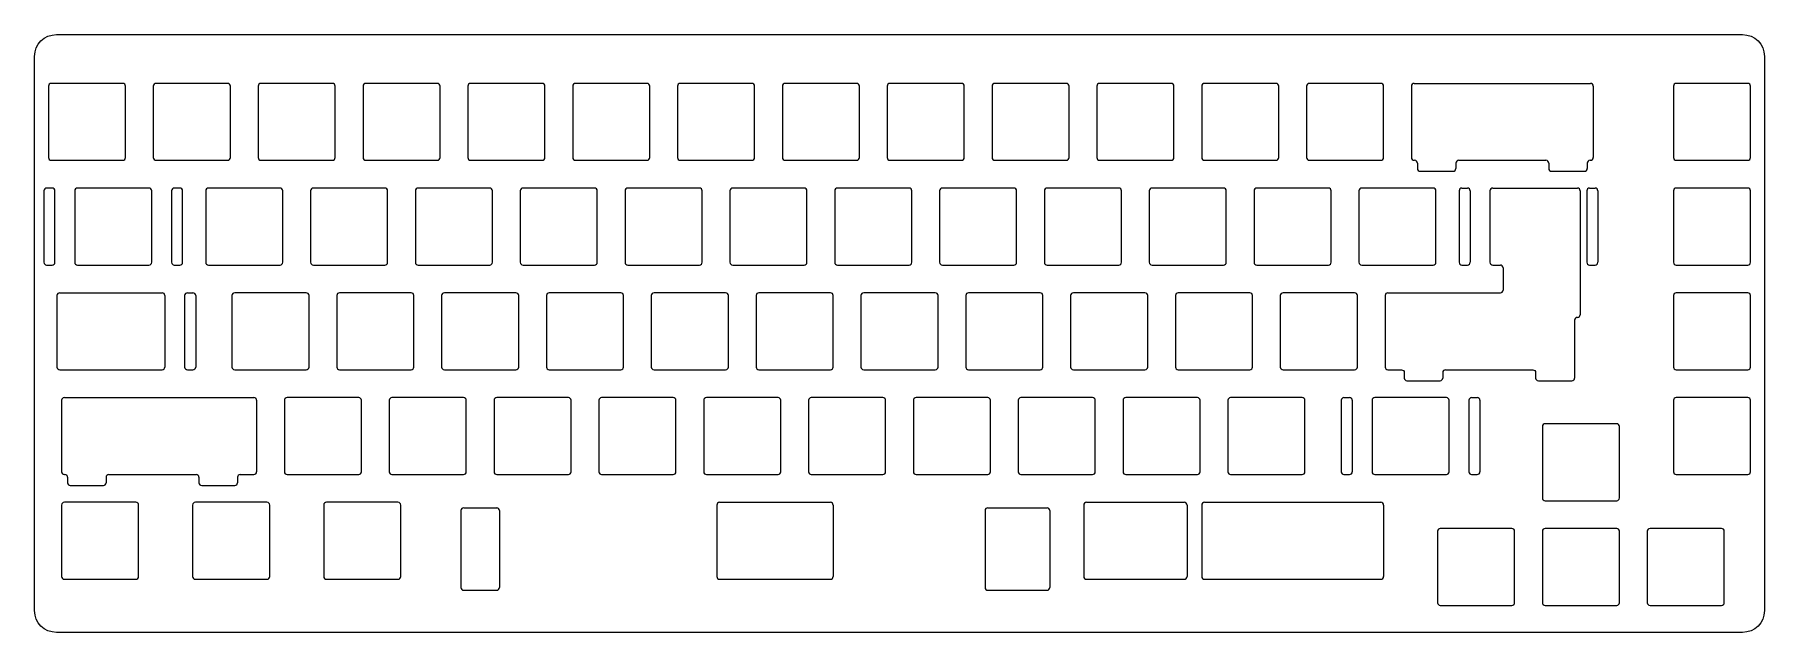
# Model space of a CAD drawing. Extents: x 14 to 329, y 12 to 121.
import ezdxf

# ---------------------------------------------------------------- set-up
doc = ezdxf.new("R2010")
doc.units = 0
doc.layers.add('Plate', color=7, linetype='CONTINUOUS')

msp = doc.modelspace()

# ---------------------------------------------------------------- linework, layer by layer
at = {"layer": 'Plate', "color": 7}
for points in [[(18.25625, 120.649995), (324.64375, 120.649995)], [(14.2875, 15.874992), (14.2875, 116.681245)], [(328.6125, 116.681245), (328.6125, 15.874995)], [(16.8125, 111.274995), (16.8125, 98.27501)], [(30.3125, 111.775004), (17.3125, 111.775004)], [(30.812499, 98.27501), (30.812499, 111.274995)], [(35.862501, 111.274995), (35.862501, 98.27501)], [(49.3625, 111.775004), (36.3625, 111.775004)], [(49.862499, 98.27501), (49.862499, 111.274995)], [(54.912501, 111.274995), (54.912501, 98.27501)], [(68.4125, 111.775004), (55.4125, 111.775004)], [(68.912499, 98.27501), (68.912499, 111.274995)], [(73.962501, 111.274995), (73.962501, 98.27501)], [(87.4625, 111.775004), (74.4625, 111.775004)], [(87.962499, 98.27501), (87.962499, 111.274995)], [(93.012501, 111.274995), (93.012501, 98.27501)], [(106.5125, 111.775004), (93.5125, 111.775004)], [(107.012499, 98.27501), (107.012499, 111.274995)], [(112.062501, 111.274995), (112.062501, 98.27501)], [(125.5625, 111.775004), (112.5625, 111.775004)], [(126.062499, 98.27501), (126.062499, 111.274995)], [(131.112501, 111.274995), (131.112501, 98.27501)], [(144.6125, 111.775004), (131.6125, 111.775004)], [(145.112499, 98.27501), (145.112499, 111.274995)], [(150.162501, 111.274995), (150.162501, 98.27501)], [(163.6625, 111.775004), (150.6625, 111.775004)], [(164.162499, 98.27501), (164.162499, 111.274995)], [(169.212501, 111.274995), (169.212501, 98.27501)], [(182.7125, 111.775004), (169.7125, 111.775004)], [(183.212499, 98.27501), (183.212499, 111.274995)], [(188.262501, 111.274995), (188.262501, 98.27501)], [(201.7625, 111.775004), (188.7625, 111.775004)], [(202.262499, 98.27501), (202.262499, 111.274995)], [(207.312501, 111.274995), (207.312501, 98.27501)], [(220.8125, 111.775004), (207.8125, 111.775004)], [(221.312499, 98.27501), (221.312499, 111.274995)], [(226.362501, 111.274995), (226.362501, 98.27501)], [(239.8625, 111.775004), (226.8625, 111.775004)], [(240.362499, 98.27501), (240.362499, 111.274995)], [(245.412501, 111.274995), (245.412501, 98.27501)], [(258.9125, 111.775004), (245.9125, 111.775004)], [(259.412499, 98.27501), (259.412499, 111.274995)], [(264.462501, 111.274995), (264.462501, 98.27501)], [(264.962508, 111.775004), (297.012492, 111.775004)], [(297.512502, 111.274995), (297.512502, 98.27501)], [(312.087498, 111.274995), (312.087498, 98.27501)], [(325.587492, 111.775004), (312.587508, 111.775004)], [(326.087502, 98.27501), (326.087502, 111.274995)], [(17.3125, 97.775001), (30.3125, 97.775001)], [(36.3625, 97.775001), (49.3625, 97.775001)], [(55.4125, 97.775001), (68.4125, 97.775001)], [(74.4625, 97.775001), (87.4625, 97.775001)], [(93.5125, 97.775001), (106.5125, 97.775001)], [(112.5625, 97.775001), (125.5625, 97.775001)], [(131.6125, 97.775001), (144.6125, 97.775001)], [(150.6625, 97.775001), (163.6625, 97.775001)], [(169.7125, 97.775001), (182.7125, 97.775001)], [(188.7625, 97.775001), (201.7625, 97.775001)], [(207.8125, 97.775001), (220.8125, 97.775001)], [(226.8625, 97.775001), (239.8625, 97.775001)], [(245.9125, 97.775001), (258.9125, 97.775001)], [(264.962508, 97.775001), (265.049503, 97.775001)], [(273.049497, 97.775001), (288.925503, 97.775001)], [(296.925497, 97.775001), (297.012492, 97.775001)], [(312.587508, 97.775001), (325.587492, 97.775001)], [(265.549512, 97.274991), (265.549512, 96.274998)], [(266.049495, 95.775015), (272.049505, 95.775015)], [(272.549514, 97.277568), (272.549514, 96.274998)], [(289.425512, 97.274991), (289.425512, 96.274998)], [(289.925495, 95.775015), (295.925505, 95.775015)], [(296.425488, 97.274991), (296.425488, 96.274998)], [(15.975, 92.224995), (15.975, 79.22501)], [(17.475, 92.725004), (16.475, 92.725004)], [(17.975, 79.22501), (17.975, 92.224995)], [(21.575, 92.224995), (21.575, 79.22501)], [(35.075, 92.725004), (22.075, 92.725004)], [(35.574999, 79.22501), (35.574999, 92.224995)], [(39.174999, 92.224995), (39.174999, 79.22501)], [(40.674999, 92.725004), (39.675001, 92.725004)], [(41.175001, 79.22501), (41.175001, 92.224995)], [(45.387501, 92.224995), (45.387501, 79.22501)], [(58.8875, 92.725004), (45.8875, 92.725004)], [(59.387499, 79.22501), (59.387499, 92.224995)], [(64.437501, 92.224995), (64.437501, 79.22501)], [(77.9375, 92.725004), (64.9375, 92.725004)], [(78.437499, 79.22501), (78.437499, 92.224995)], [(83.487501, 92.224995), (83.487501, 79.22501)], [(96.9875, 92.725004), (83.9875, 92.725004)], [(97.487499, 79.22501), (97.487499, 92.224995)], [(102.537501, 92.224995), (102.537501, 79.22501)], [(116.0375, 92.725004), (103.0375, 92.725004)], [(116.537499, 79.22501), (116.537499, 92.224995)], [(121.587501, 92.224995), (121.587501, 79.22501)], [(135.0875, 92.725004), (122.0875, 92.725004)], [(135.587499, 79.22501), (135.587499, 92.224995)], [(140.637501, 92.224995), (140.637501, 79.22501)], [(154.1375, 92.725004), (141.1375, 92.725004)], [(154.637499, 79.22501), (154.637499, 92.224995)], [(159.687501, 92.224995), (159.687501, 79.22501)], [(173.1875, 92.725004), (160.1875, 92.725004)], [(173.687499, 79.22501), (173.687499, 92.224995)], [(178.737501, 92.224995), (178.737501, 79.22501)], [(192.2375, 92.725004), (179.2375, 92.725004)], [(192.737499, 79.22501), (192.737499, 92.224995)], [(197.787501, 92.224995), (197.787501, 79.22501)], [(211.2875, 92.725004), (198.2875, 92.725004)], [(211.787499, 79.22501), (211.787499, 92.224995)], [(216.837501, 92.224995), (216.837501, 79.22501)], [(230.3375, 92.725004), (217.3375, 92.725004)], [(230.837499, 79.22501), (230.837499, 92.224995)], [(235.887501, 92.224995), (235.887501, 79.22501)], [(249.3875, 92.725004), (236.3875, 92.725004)], [(249.887499, 79.22501), (249.887499, 92.224995)], [(254.937501, 92.224995), (254.937501, 79.22501)], [(268.437492, 92.725004), (255.4375, 92.725004)], [(268.937502, 79.22501), (268.937502, 92.224995)], [(273.150013, 92.224995), (273.150013, 79.22501)], [(273.649996, 92.725004), (274.649988, 92.725004)], [(275.149998, 92.224995), (275.149998, 79.22501)], [(278.749998, 92.224995), (278.749998, 79.22501)], [(279.250008, 92.725004), (294.631242, 92.725004)], [(295.131252, 92.224995), (295.131252, 69.70001)], [(296.350002, 92.224995), (296.350002, 79.22501)], [(296.850012, 92.725004), (297.850004, 92.725004)], [(298.349987, 92.224995), (298.349987, 79.22501)], [(312.087498, 92.224995), (312.087498, 79.22501)], [(325.587492, 92.725004), (312.587508, 92.725004)], [(326.087502, 79.22501), (326.087502, 92.224995)], [(16.475, 78.725001), (17.475, 78.725001)], [(22.075, 78.725001), (35.075, 78.725001)], [(39.675001, 78.725001), (40.674999, 78.725001)], [(45.8875, 78.725001), (58.8875, 78.725001)], [(64.9375, 78.725001), (77.9375, 78.725001)], [(83.9875, 78.725001), (96.9875, 78.725001)], [(103.0375, 78.725001), (116.0375, 78.725001)], [(122.0875, 78.725001), (135.0875, 78.725001)], [(141.1375, 78.725001), (154.1375, 78.725001)], [(160.1875, 78.725001), (173.1875, 78.725001)], [(179.2375, 78.725001), (192.2375, 78.725001)], [(198.2875, 78.725001), (211.2875, 78.725001)], [(217.3375, 78.725001), (230.3375, 78.725001)], [(236.3875, 78.725001), (249.3875, 78.725001)], [(255.4375, 78.725001), (268.437492, 78.725001)], [(273.649996, 78.725001), (274.649988, 78.725001)], [(279.250008, 78.725001), (280.631239, 78.725001)], [(296.850012, 78.725001), (297.850004, 78.725001)], [(312.587508, 78.725001), (325.587492, 78.725001)], [(281.131248, 78.224991), (281.131248, 74.175014)], [(18.35625, 73.174995), (18.35625, 60.17501)], [(18.85625, 73.675004), (37.45625, 73.675004)], [(37.956249, 73.174995), (37.956249, 60.17501)], [(41.556249, 73.174995), (41.556249, 60.17501)], [(42.056251, 73.675004), (43.056249, 73.675004)], [(43.556251, 73.174995), (43.556251, 60.17501)], [(50.150001, 73.174995), (50.150001, 60.17501)], [(63.65, 73.675004), (50.65, 73.675004)], [(64.149999, 60.17501), (64.149999, 73.174995)], [(69.200001, 73.174995), (69.200001, 60.17501)], [(82.7, 73.675004), (69.7, 73.675004)], [(83.199999, 60.17501), (83.199999, 73.174995)], [(88.250001, 73.174995), (88.250001, 60.17501)], [(101.75, 73.675004), (88.75, 73.675004)], [(102.249999, 60.17501), (102.249999, 73.174995)], [(107.300001, 73.174995), (107.300001, 60.17501)], [(120.8, 73.675004), (107.8, 73.675004)], [(121.299999, 60.17501), (121.299999, 73.174995)], [(126.350001, 73.174995), (126.350001, 60.17501)], [(139.85, 73.675004), (126.85, 73.675004)], [(140.349999, 60.17501), (140.349999, 73.174995)], [(145.400001, 73.174995), (145.400001, 60.17501)], [(158.9, 73.675004), (145.9, 73.675004)], [(159.399999, 60.17501), (159.399999, 73.174995)], [(164.450001, 73.174995), (164.450001, 60.17501)], [(177.95, 73.675004), (164.95, 73.675004)], [(178.449999, 60.17501), (178.449999, 73.174995)], [(183.500001, 73.174995), (183.500001, 60.17501)], [(197, 73.675004), (184, 73.675004)], [(197.499999, 60.17501), (197.499999, 73.174995)], [(202.550001, 73.174995), (202.550001, 60.17501)], [(216.05, 73.675004), (203.05, 73.675004)], [(216.549999, 60.17501), (216.549999, 73.174995)], [(221.600001, 73.174995), (221.600001, 60.17501)], [(235.1, 73.675004), (222.1, 73.675004)], [(235.599999, 60.17501), (235.599999, 73.174995)], [(240.650001, 73.174995), (240.650001, 60.17501)], [(254.15, 73.675004), (241.15, 73.675004)], [(254.649999, 60.17501), (254.649999, 73.174995)], [(259.700001, 73.174995), (259.700001, 60.17501)], [(260.2, 73.675004), (280.631239, 73.675004)], [(312.087498, 73.174995), (312.087498, 60.17501)], [(325.587492, 73.675004), (312.587508, 73.675004)], [(326.087502, 60.17501), (326.087502, 73.174995)], [(294.131259, 68.699991), (294.131259, 58.174998)], [(18.85625, 59.675001), (37.45625, 59.675001)], [(42.056251, 59.675001), (43.056249, 59.675001)], [(50.65, 59.675001), (63.65, 59.675001)], [(69.7, 59.675001), (82.7, 59.675001)], [(88.75, 59.675001), (101.75, 59.675001)], [(107.8, 59.675001), (120.8, 59.675001)], [(126.85, 59.675001), (139.85, 59.675001)], [(145.9, 59.675001), (158.9, 59.675001)], [(164.95, 59.675001), (177.95, 59.675001)], [(184, 59.675001), (197, 59.675001)], [(203.05, 59.675001), (216.05, 59.675001)], [(222.1, 59.675001), (235.1, 59.675001)], [(241.15, 59.675001), (254.15, 59.675001)], [(260.2, 59.675001), (262.668239, 59.675001)], [(263.168249, 59.174991), (263.168249, 58.174998)], [(263.668251, 57.675015), (269.668255, 57.675015)], [(270.168238, 59.174991), (270.168238, 58.174998)], [(270.668247, 59.675001), (286.544253, 59.675001)], [(287.044262, 59.174991), (287.044262, 58.174998)], [(287.544245, 57.675015), (293.631276, 57.675015)], [(312.587508, 59.675001), (325.587492, 59.675001)], [(19.19375, 54.124995), (19.19375, 41.12501)], [(19.69375, 54.625004), (54.125, 54.625004)], [(54.624999, 54.124995), (54.624999, 41.12501)], [(59.675001, 54.124995), (59.675001, 41.12501)], [(73.175, 54.625004), (60.175, 54.625004)], [(73.674999, 41.12501), (73.674999, 54.124995)], [(78.725001, 54.124995), (78.725001, 41.12501)], [(92.225, 54.625004), (79.225, 54.625004)], [(92.724999, 41.12501), (92.724999, 54.124995)], [(97.775001, 54.124995), (97.775001, 41.12501)], [(111.275, 54.625004), (98.275, 54.625004)], [(111.774999, 41.12501), (111.774999, 54.124995)], [(116.825001, 54.124995), (116.825001, 41.12501)], [(130.325, 54.625004), (117.325, 54.625004)], [(130.824999, 41.12501), (130.824999, 54.124995)], [(135.875001, 54.124995), (135.875001, 41.12501)], [(149.375, 54.625004), (136.375, 54.625004)], [(149.874999, 41.12501), (149.874999, 54.124995)], [(154.925001, 54.124995), (154.925001, 41.12501)], [(168.425, 54.625004), (155.425, 54.625004)], [(168.924999, 41.12501), (168.924999, 54.124995)], [(173.975001, 54.124995), (173.975001, 41.12501)], [(187.475, 54.625004), (174.475, 54.625004)], [(187.974999, 41.12501), (187.974999, 54.124995)], [(193.025001, 54.124995), (193.025001, 41.12501)], [(206.525, 54.625004), (193.525, 54.625004)], [(207.024999, 41.12501), (207.024999, 54.124995)], [(212.075001, 54.124995), (212.075001, 41.12501)], [(225.575, 54.625004), (212.575, 54.625004)], [(226.074999, 41.12501), (226.074999, 54.124995)], [(231.125001, 54.124995), (231.125001, 41.12501)], [(244.625, 54.625004), (231.625, 54.625004)], [(245.124999, 41.12501), (245.124999, 54.124995)], [(251.718749, 54.124995), (251.718749, 41.12501)], [(252.218751, 54.625004), (253.218749, 54.625004)], [(253.718751, 54.124995), (253.718751, 41.12501)], [(257.318745, 54.124995), (257.318745, 41.12501)], [(270.818742, 54.625004), (257.818744, 54.625004)], [(271.318752, 41.12501), (271.318752, 54.124995)], [(274.918752, 54.124995), (274.918752, 41.12501)], [(275.418762, 54.625004), (276.418754, 54.625004)], [(276.918764, 54.124995), (276.918764, 41.12501)], [(312.087498, 54.124995), (312.087498, 41.12501)], [(325.587492, 54.625004), (312.587508, 54.625004)], [(326.087502, 41.12501), (326.087502, 54.124995)], [(288.274998, 49.362495), (288.274998, 36.36251)], [(301.775019, 49.862504), (288.775008, 49.862504)], [(302.275002, 36.36251), (302.275002, 49.362495)], [(19.69375, 40.625001), (19.780741, 40.625001)], [(20.28075, 40.124991), (20.28075, 39.124998)], [(20.78075, 38.625015), (26.780749, 38.625015)], [(27.280751, 40.12501), (27.280751, 39.124998)], [(27.780761, 40.625001), (43.656739, 40.625001)], [(44.156749, 40.124991), (44.156749, 39.124998)], [(44.656751, 38.625015), (50.656749, 38.625015)], [(51.156751, 40.124991), (51.156751, 39.124998)], [(51.656761, 40.625001), (54.125, 40.625001)], [(60.175, 40.625001), (73.175, 40.625001)], [(79.225, 40.625001), (92.225, 40.625001)], [(98.275, 40.625001), (111.275, 40.625001)], [(117.325, 40.625001), (130.325, 40.625001)], [(136.375, 40.625001), (149.375, 40.625001)], [(155.425, 40.625001), (168.425, 40.625001)], [(174.475, 40.625001), (187.475, 40.625001)], [(193.525, 40.625001), (206.525, 40.625001)], [(212.575, 40.625001), (225.575, 40.625001)], [(231.625, 40.625001), (244.625, 40.625001)], [(252.218751, 40.625001), (253.218749, 40.625001)], [(257.818744, 40.625001), (270.818742, 40.625001)], [(275.418762, 40.625001), (276.418754, 40.625001)], [(312.587508, 40.625001), (325.587492, 40.625001)], [(19.19375, 35.074995), (19.19375, 22.07501)], [(32.69375, 35.575004), (19.69375, 35.575004)], [(33.193749, 22.07501), (33.193749, 35.074995)], [(43.006251, 35.074995), (43.006251, 22.07501)], [(56.50625, 35.575004), (43.50625, 35.575004)], [(57.006249, 22.07501), (57.006249, 35.074995)], [(66.818751, 35.074995), (66.818751, 22.07501)], [(80.31875, 35.575004), (67.31875, 35.575004)], [(80.818749, 22.07501), (80.818749, 35.074995)], [(138.256251, 35.074995), (138.256251, 22.07501)], [(138.75625, 35.575004), (158.9, 35.575004)], [(159.399999, 35.074995), (159.399999, 22.07501)], [(204.931251, 35.074995), (204.931251, 22.07501)], [(205.43125, 35.575004), (223.19375, 35.575004)], [(223.693749, 35.074995), (223.693749, 22.07501)], [(226.362501, 35.074995), (226.362501, 22.07501)], [(226.8625, 35.575004), (258.9125, 35.575004)], [(259.412499, 35.074995), (259.412499, 22.07501)], [(288.775008, 35.862501), (301.775019, 35.862501)], [(91.756251, 34.075002), (91.756251, 20.074998)], [(92.25625, 34.575012), (98.256251, 34.575012)], [(98.75625, 34.075002), (98.75625, 20.074998)], [(186.999999, 34.075002), (186.999999, 20.074998)], [(187.500001, 34.575012), (198.25625, 34.575012)], [(198.756249, 34.075002), (198.756249, 20.074998)], [(269.224998, 30.312495), (269.224998, 17.31251)], [(282.724992, 30.812504), (269.725008, 30.812504)], [(283.225002, 17.31251), (283.225002, 30.312495)], [(288.274972, 30.312495), (288.274972, 17.31251)], [(301.774992, 30.812504), (288.774981, 30.812504)], [(302.274975, 17.31251), (302.274975, 30.312495)], [(307.324998, 30.312495), (307.324998, 17.31251)], [(320.824992, 30.812504), (307.825008, 30.812504)], [(321.325002, 17.31251), (321.325002, 30.312495)], [(19.69375, 21.575001), (32.69375, 21.575001)], [(43.50625, 21.575001), (56.50625, 21.575001)], [(67.31875, 21.575001), (80.31875, 21.575001)], [(92.25625, 19.575015), (98.256251, 19.575015)], [(138.75625, 21.575001), (158.9, 21.575001)], [(187.500001, 19.575015), (198.25625, 19.575015)], [(205.43125, 21.575001), (223.19375, 21.575001)], [(226.8625, 21.575001), (258.9125, 21.575001)], [(269.725008, 16.812501), (282.724992, 16.812501)], [(288.774981, 16.812501), (301.774992, 16.812501)], [(307.825008, 16.812501), (320.824992, 16.812501)], [(324.646078, 11.906245), (18.25625, 11.906242)]]:
    msp.add_lwpolyline(points, dxfattribs=at)
for points in [[(328.6125, 116.681245)], [(17.3125, 97.775001)], [(36.3625, 97.775001)], [(55.4125, 97.775001)], [(74.4625, 97.775001)], [(93.5125, 97.775001)], [(112.5625, 97.775001)], [(131.6125, 97.775001)], [(150.6625, 97.775001)], [(169.7125, 97.775001)], [(188.7625, 97.775001)], [(207.8125, 97.775001)], [(226.8625, 97.775001)], [(245.9125, 97.775001)], [(312.587508, 97.775001)], [(16.475, 78.725001)], [(22.075, 78.725001)], [(39.675001, 78.725001)], [(45.8875, 78.725001)], [(64.9375, 78.725001)], [(83.9875, 78.725001)], [(103.0375, 78.725001)], [(122.0875, 78.725001)], [(141.1375, 78.725001)], [(160.1875, 78.725001)], [(179.2375, 78.725001)], [(198.2875, 78.725001)], [(217.3375, 78.725001)], [(236.3875, 78.725001)], [(255.4375, 78.725001)], [(312.587508, 78.725001)], [(50.65, 59.675001)], [(69.7, 59.675001)], [(88.75, 59.675001)], [(107.8, 59.675001)], [(126.85, 59.675001)], [(145.9, 59.675001)], [(164.95, 59.675001)], [(184, 59.675001)], [(203.05, 59.675001)], [(222.1, 59.675001)], [(241.15, 59.675001)], [(312.587508, 59.675001)], [(60.175, 40.625001)], [(79.225, 40.625001)], [(98.275, 40.625001)], [(117.325, 40.625001)], [(136.375, 40.625001)], [(155.425, 40.625001)], [(174.475, 40.625001)], [(193.525, 40.625001)], [(212.575, 40.625001)], [(231.625, 40.625001)], [(257.818744, 40.625001)], [(312.587508, 40.625001)], [(288.775008, 35.862501)], [(19.69375, 21.575001)], [(43.50625, 21.575001)], [(67.31875, 21.575001)], [(269.725008, 16.812501)], [(288.774981, 16.812501)], [(307.825008, 16.812501)]]:
    msp.add_lwpolyline(points, close=True, dxfattribs=at)
for points in [[(14.2875, 116.681245), (14.2875, 118.873124), (16.06437, 120.649995), (18.25625, 120.649995)], [(324.64375, 120.649995), (326.835638, 120.649995), (328.6125, 118.873124), (328.6125, 116.681245)], [(17.3125, 111.775004), (17.036354, 111.775004), (16.812495, 111.55114), (16.8125, 111.274995)], [(30.812499, 111.274995), (30.812505, 111.55114), (30.588646, 111.775004), (30.3125, 111.775004)], [(36.3625, 111.775004), (36.086354, 111.775004), (35.862495, 111.55114), (35.862501, 111.274995)], [(49.862499, 111.274995), (49.862505, 111.55114), (49.638646, 111.775004), (49.3625, 111.775004)], [(55.4125, 111.775004), (55.136354, 111.775004), (54.912495, 111.55114), (54.912501, 111.274995)], [(68.912499, 111.274995), (68.912505, 111.55114), (68.688646, 111.775004), (68.4125, 111.775004)], [(74.4625, 111.775004), (74.186354, 111.775004), (73.962495, 111.55114), (73.962501, 111.274995)], [(87.962499, 111.274995), (87.962505, 111.55114), (87.738646, 111.775004), (87.4625, 111.775004)], [(93.5125, 111.775004), (93.236354, 111.775004), (93.012495, 111.55114), (93.012501, 111.274995)], [(107.012499, 111.274995), (107.012505, 111.55114), (106.788646, 111.775004), (106.5125, 111.775004)], [(112.5625, 111.775004), (112.286354, 111.775004), (112.062495, 111.55114), (112.062501, 111.274995)], [(126.062499, 111.274995), (126.062505, 111.55114), (125.838646, 111.775004), (125.5625, 111.775004)], [(131.6125, 111.775004), (131.336354, 111.775004), (131.112495, 111.55114), (131.112501, 111.274995)], [(145.112499, 111.274995), (145.112505, 111.55114), (144.888646, 111.775004), (144.6125, 111.775004)], [(150.6625, 111.775004), (150.386354, 111.775004), (150.162495, 111.55114), (150.162501, 111.274995)], [(164.162499, 111.274995), (164.162505, 111.55114), (163.938646, 111.775004), (163.6625, 111.775004)], [(169.7125, 111.775004), (169.436354, 111.775004), (169.212495, 111.55114), (169.212501, 111.274995)], [(183.212499, 111.274995), (183.212505, 111.55114), (182.988646, 111.775004), (182.7125, 111.775004)], [(188.7625, 111.775004), (188.486354, 111.775004), (188.262495, 111.55114), (188.262501, 111.274995)], [(202.262499, 111.274995), (202.262505, 111.55114), (202.038646, 111.775004), (201.7625, 111.775004)], [(207.8125, 111.775004), (207.536354, 111.775004), (207.312495, 111.55114), (207.312501, 111.274995)], [(221.312499, 111.274995), (221.312505, 111.55114), (221.088646, 111.775004), (220.8125, 111.775004)], [(226.8625, 111.775004), (226.586354, 111.775004), (226.362495, 111.55114), (226.362501, 111.274995)], [(240.362499, 111.274995), (240.362505, 111.55114), (240.138646, 111.775004), (239.8625, 111.775004)], [(245.9125, 111.775004), (245.636354, 111.775004), (245.412495, 111.55114), (245.412501, 111.274995)], [(259.412499, 111.274995), (259.412505, 111.55114), (259.188646, 111.775004), (258.9125, 111.775004)], [(264.962508, 111.775004), (264.686362, 111.775007), (264.462495, 111.551143), (264.462501, 111.274995)], [(297.512502, 111.274995), (297.512502, 111.551146), (297.288638, 111.77501), (297.012492, 111.775004)], [(312.587508, 111.775004), (312.311362, 111.775004), (312.087498, 111.55114), (312.087498, 111.274995)], [(326.087502, 111.274995), (326.087502, 111.55114), (325.863638, 111.775004), (325.587492, 111.775004)], [(16.8125, 98.27501), (16.812495, 97.998865), (17.036354, 97.775001), (17.3125, 97.775001)], [(30.3125, 97.775001), (30.588646, 97.775001), (30.812505, 97.998865), (30.812499, 98.27501)], [(35.862501, 98.27501), (35.862495, 97.998865), (36.086354, 97.775001), (36.3625, 97.775001)], [(49.3625, 97.775001), (49.638646, 97.775001), (49.862505, 97.998865), (49.862499, 98.27501)], [(54.912501, 98.27501), (54.912495, 97.998865), (55.136354, 97.775001), (55.4125, 97.775001)], [(68.4125, 97.775001), (68.688646, 97.775001), (68.912505, 97.998865), (68.912499, 98.27501)], [(73.962501, 98.27501), (73.962495, 97.998865), (74.186354, 97.775001), (74.4625, 97.775001)], [(87.4625, 97.775001), (87.738646, 97.775001), (87.962505, 97.998865), (87.962499, 98.27501)], [(93.012501, 98.27501), (93.012495, 97.998865), (93.236354, 97.775001), (93.5125, 97.775001)], [(106.5125, 97.775001), (106.788646, 97.775001), (107.012505, 97.998865), (107.012499, 98.27501)], [(112.062501, 98.27501), (112.062495, 97.998865), (112.286354, 97.775001), (112.5625, 97.775001)], [(125.5625, 97.775001), (125.838646, 97.775001), (126.062505, 97.998865), (126.062499, 98.27501)], [(131.112501, 98.27501), (131.112495, 97.998865), (131.336354, 97.775001), (131.6125, 97.775001)], [(144.6125, 97.775001), (144.888646, 97.775001), (145.112505, 97.998865), (145.112499, 98.27501)], [(150.162501, 98.27501), (150.162495, 97.998865), (150.386354, 97.775001), (150.6625, 97.775001)], [(163.6625, 97.775001), (163.938646, 97.775001), (164.162505, 97.998865), (164.162499, 98.27501)], [(169.212501, 98.27501), (169.212495, 97.998865), (169.436354, 97.775001), (169.7125, 97.775001)], [(182.7125, 97.775001), (182.988646, 97.775001), (183.212505, 97.998865), (183.212499, 98.27501)], [(188.262501, 98.27501), (188.262495, 97.998865), (188.486354, 97.775001), (188.7625, 97.775001)], [(201.7625, 97.775001), (202.038646, 97.775001), (202.262505, 97.998865), (202.262499, 98.27501)], [(207.312501, 98.27501), (207.312495, 97.998865), (207.536354, 97.775001), (207.8125, 97.775001)], [(220.8125, 97.775001), (221.088646, 97.775001), (221.312505, 97.998865), (221.312499, 98.27501)], [(226.362501, 98.27501), (226.362495, 97.998865), (226.586354, 97.775001), (226.8625, 97.775001)], [(239.8625, 97.775001), (240.138646, 97.775001), (240.362505, 97.998865), (240.362499, 98.27501)], [(245.412501, 98.27501), (245.412495, 97.998865), (245.636354, 97.775001), (245.9125, 97.775001)], [(258.9125, 97.775001), (259.188646, 97.775001), (259.412505, 97.998865), (259.412499, 98.27501)], [(264.462501, 98.27501), (264.462495, 97.998862), (264.686362, 97.774998), (264.962508, 97.775001)], [(265.549512, 97.274991), (265.549512, 97.551142), (265.325648, 97.775006), (265.049503, 97.775001)], [(273.049497, 97.775001), (272.773352, 97.775006), (272.549488, 97.551142), (272.549514, 97.277568)], [(289.425512, 97.274991), (289.425512, 97.551142), (289.201648, 97.775006), (288.925503, 97.775001)], [(296.925497, 97.775001), (296.649352, 97.775006), (296.425488, 97.551142), (296.425488, 97.274991)], [(297.012492, 97.775001), (297.288638, 97.774995), (297.512502, 97.998859), (297.512502, 98.27501)], [(312.087498, 98.27501), (312.087498, 97.998865), (312.311362, 97.775001), (312.587508, 97.775001)], [(325.587492, 97.775001), (325.863638, 97.775001), (326.087502, 97.998865), (326.087502, 98.27501)], [(265.549512, 96.274998), (265.549512, 95.998869), (265.773376, 95.775026), (266.049495, 95.775015)], [(272.049505, 95.775015), (272.32565, 95.77501), (272.549514, 95.998858), (272.549514, 96.274998)], [(289.425512, 96.274998), (289.425512, 95.998869), (289.649376, 95.775026), (289.925495, 95.775015)], [(295.925505, 95.775015), (296.201624, 95.775026), (296.425488, 95.998869), (296.425488, 96.274998)], [(16.475, 92.725004), (16.198854, 92.725004), (15.974995, 92.50114), (15.975, 92.224995)], [(17.975, 92.224995), (17.975005, 92.50114), (17.751146, 92.725004), (17.475, 92.725004)], [(22.075, 92.725004), (21.798854, 92.725004), (21.574995, 92.50114), (21.575, 92.224995)], [(35.574999, 92.224995), (35.575005, 92.50114), (35.351146, 92.725004), (35.075, 92.725004)], [(39.675001, 92.725004), (39.398855, 92.725004), (39.174994, 92.50114), (39.174999, 92.224995)], [(41.175001, 92.224995), (41.175006, 92.50114), (40.951145, 92.725004), (40.674999, 92.725004)], [(45.8875, 92.725004), (45.611354, 92.725004), (45.387495, 92.50114), (45.387501, 92.224995)], [(59.387499, 92.224995), (59.387505, 92.50114), (59.163646, 92.725004), (58.8875, 92.725004)], [(64.9375, 92.725004), (64.661354, 92.725004), (64.437495, 92.50114), (64.437501, 92.224995)], [(78.437499, 92.224995), (78.437505, 92.50114), (78.213646, 92.725004), (77.9375, 92.725004)], [(83.9875, 92.725004), (83.711354, 92.725004), (83.487495, 92.50114), (83.487501, 92.224995)], [(97.487499, 92.224995), (97.487505, 92.50114), (97.263646, 92.725004), (96.9875, 92.725004)], [(103.0375, 92.725004), (102.761354, 92.725004), (102.537495, 92.50114), (102.537501, 92.224995)], [(116.537499, 92.224995), (116.537505, 92.50114), (116.313646, 92.725004), (116.0375, 92.725004)], [(122.0875, 92.725004), (121.811354, 92.725004), (121.587495, 92.50114), (121.587501, 92.224995)], [(135.587499, 92.224995), (135.587505, 92.50114), (135.363646, 92.725004), (135.0875, 92.725004)], [(141.1375, 92.725004), (140.861354, 92.725004), (140.637495, 92.50114), (140.637501, 92.224995)], [(154.637499, 92.224995), (154.637505, 92.50114), (154.413646, 92.725004), (154.1375, 92.725004)], [(160.1875, 92.725004), (159.911354, 92.725004), (159.687495, 92.50114), (159.687501, 92.224995)], [(173.687499, 92.224995), (173.687505, 92.50114), (173.463646, 92.725004), (173.1875, 92.725004)], [(179.2375, 92.725004), (178.961354, 92.725004), (178.737495, 92.50114), (178.737501, 92.224995)], [(192.737499, 92.224995), (192.737505, 92.50114), (192.513646, 92.725004), (192.2375, 92.725004)], [(198.2875, 92.725004), (198.011354, 92.725004), (197.787495, 92.50114), (197.787501, 92.224995)], [(211.787499, 92.224995), (211.787505, 92.50114), (211.563646, 92.725004), (211.2875, 92.725004)], [(217.3375, 92.725004), (217.061354, 92.725004), (216.837495, 92.50114), (216.837501, 92.224995)], [(230.837499, 92.224995), (230.837505, 92.50114), (230.613646, 92.725004), (230.3375, 92.725004)], [(236.3875, 92.725004), (236.111354, 92.725004), (235.887495, 92.50114), (235.887501, 92.224995)], [(249.887499, 92.224995), (249.887505, 92.50114), (249.663646, 92.725004), (249.3875, 92.725004)], [(255.4375, 92.725004), (255.161354, 92.725004), (254.937495, 92.50114), (254.937501, 92.224995)], [(268.937502, 92.224995), (268.937502, 92.50114), (268.713638, 92.725004), (268.437492, 92.725004)], [(273.649996, 92.725004), (273.373856, 92.724995), (273.150007, 92.501134), (273.150013, 92.224995)], [(275.003551, 92.578558), (274.909781, 92.672328), (274.7826, 92.725007), (274.649988, 92.725004)], [(275.149998, 92.224995), (275.15, 92.357606), (275.097322, 92.484787), (275.003551, 92.578558)], [(279.250008, 92.725004), (278.973862, 92.72501), (278.749998, 92.501146), (278.749998, 92.224995)], [(295.131252, 92.224995), (295.131252, 92.501146), (294.907388, 92.72501), (294.631242, 92.725004)], [(296.496449, 92.578558), (296.402678, 92.484787), (296.35, 92.357606), (296.350002, 92.224995)], [(296.850012, 92.725004), (296.7174, 92.725007), (296.590219, 92.672328), (296.496449, 92.578558)], [(298.349987, 92.224995), (298.349993, 92.501134), (298.126144, 92.724995), (297.850004, 92.725004)], [(312.587508, 92.725004), (312.311362, 92.725004), (312.087498, 92.50114), (312.087498, 92.224995)], [(326.087502, 92.224995), (326.087502, 92.50114), (325.863638, 92.725004), (325.587492, 92.725004)], [(15.975, 79.22501), (15.974995, 78.948865), (16.198854, 78.725001), (16.475, 78.725001)], [(17.475, 78.725001), (17.751146, 78.725001), (17.975005, 78.948865), (17.975, 79.22501)], [(21.575, 79.22501), (21.574995, 78.948865), (21.798854, 78.725001), (22.075, 78.725001)], [(35.075, 78.725001), (35.351146, 78.725001), (35.575005, 78.948865), (35.574999, 79.22501)], [(39.174999, 79.22501), (39.174994, 78.948865), (39.398855, 78.725001), (39.675001, 78.725001)], [(40.674999, 78.725001), (40.951145, 78.725001), (41.175006, 78.948865), (41.175001, 79.22501)], [(45.387501, 79.22501), (45.387495, 78.948865), (45.611354, 78.725001), (45.8875, 78.725001)], [(58.8875, 78.725001), (59.163646, 78.725001), (59.387505, 78.948865), (59.387499, 79.22501)], [(64.437501, 79.22501), (64.437495, 78.948865), (64.661354, 78.725001), (64.9375, 78.725001)], [(77.9375, 78.725001), (78.213646, 78.725001), (78.437505, 78.948865), (78.437499, 79.22501)], [(83.487501, 79.22501), (83.487495, 78.948865), (83.711354, 78.725001), (83.9875, 78.725001)], [(96.9875, 78.725001), (97.263646, 78.725001), (97.487505, 78.948865), (97.487499, 79.22501)], [(102.537501, 79.22501), (102.537495, 78.948865), (102.761354, 78.725001), (103.0375, 78.725001)], [(116.0375, 78.725001), (116.313646, 78.725001), (116.537505, 78.948865), (116.537499, 79.22501)], [(121.587501, 79.22501), (121.587495, 78.948865), (121.811354, 78.725001), (122.0875, 78.725001)], [(135.0875, 78.725001), (135.363646, 78.725001), (135.587505, 78.948865), (135.587499, 79.22501)], [(140.637501, 79.22501), (140.637495, 78.948865), (140.861354, 78.725001), (141.1375, 78.725001)], [(154.1375, 78.725001), (154.413646, 78.725001), (154.637505, 78.948865), (154.637499, 79.22501)], [(159.687501, 79.22501), (159.687495, 78.948865), (159.911354, 78.725001), (160.1875, 78.725001)], [(173.1875, 78.725001), (173.463646, 78.725001), (173.687505, 78.948865), (173.687499, 79.22501)], [(178.737501, 79.22501), (178.737495, 78.948865), (178.961354, 78.725001), (179.2375, 78.725001)], [(192.2375, 78.725001), (192.513646, 78.725001), (192.737505, 78.948865), (192.737499, 79.22501)], [(197.787501, 79.22501), (197.787495, 78.948865), (198.011354, 78.725001), (198.2875, 78.725001)], [(211.2875, 78.725001), (211.563646, 78.725001), (211.787505, 78.948865), (211.787499, 79.22501)], [(216.837501, 79.22501), (216.837495, 78.948865), (217.061354, 78.725001), (217.3375, 78.725001)], [(230.3375, 78.725001), (230.613646, 78.725001), (230.837505, 78.948865), (230.837499, 79.22501)], [(235.887501, 79.22501), (235.887495, 78.948865), (236.111354, 78.725001), (236.3875, 78.725001)], [(249.3875, 78.725001), (249.663646, 78.725001), (249.887505, 78.948865), (249.887499, 79.22501)], [(254.937501, 79.22501), (254.937495, 78.948865), (255.161354, 78.725001), (255.4375, 78.725001)], [(268.437492, 78.725001), (268.713638, 78.725001), (268.937502, 78.948865), (268.937502, 79.22501)], [(273.150013, 79.22501), (273.150007, 78.948871), (273.373856, 78.72501), (273.649996, 78.725001)], [(274.649988, 78.725001), (274.7826, 78.724998), (274.909781, 78.777677), (275.003551, 78.871447)], [(275.003551, 78.871447), (275.097322, 78.965218), (275.15, 79.092399), (275.149998, 79.22501)], [(278.749998, 79.22501), (278.749998, 78.948859), (278.973862, 78.724995), (279.250008, 78.725001)], [(281.131248, 78.224991), (281.131248, 78.501142), (280.907384, 78.725006), (280.631239, 78.725001)], [(296.350002, 79.22501), (296.35, 79.092399), (296.402678, 78.965218), (296.496449, 78.871447)], [(296.496449, 78.871447), (296.590219, 78.777677), (296.7174, 78.724998), (296.850012, 78.725001)], [(297.850004, 78.725001), (298.126144, 78.72501), (298.349993, 78.948871), (298.349987, 79.22501)], [(312.087498, 79.22501), (312.087498, 78.948865), (312.311362, 78.725001), (312.587508, 78.725001)], [(325.587492, 78.725001), (325.863638, 78.725001), (326.087502, 78.948865), (326.087502, 79.22501)], [(18.502693, 73.528554), (18.408925, 73.434784), (18.356248, 73.307605), (18.35625, 73.174995)], [(18.85625, 73.675004), (18.72364, 73.675004), (18.596462, 73.622325), (18.502693, 73.528554)], [(37.809806, 73.528554), (37.716038, 73.622324), (37.58886, 73.675004), (37.45625, 73.675004)], [(37.956249, 73.174995), (37.956252, 73.307605), (37.903575, 73.434784), (37.809806, 73.528554)], [(41.702693, 73.528555), (41.608924, 73.434785), (41.556247, 73.307605), (41.556249, 73.174995)], [(42.056251, 73.675004), (41.923641, 73.675005), (41.796462, 73.622325), (41.702693, 73.528555)], [(43.409807, 73.528555), (43.316038, 73.622325), (43.188859, 73.675005), (43.056249, 73.675004)], [(43.556251, 73.174995), (43.556253, 73.307605), (43.503576, 73.434785), (43.409807, 73.528555)], [(50.65, 73.675004), (50.373854, 73.675004), (50.149995, 73.45114), (50.150001, 73.174995)], [(64.149999, 73.174995), (64.150005, 73.45114), (63.926146, 73.675004), (63.65, 73.675004)], [(69.7, 73.675004), (69.423854, 73.675004), (69.199995, 73.45114), (69.200001, 73.174995)], [(83.199999, 73.174995), (83.200005, 73.45114), (82.976146, 73.675004), (82.7, 73.675004)], [(88.75, 73.675004), (88.473854, 73.675004), (88.249995, 73.45114), (88.250001, 73.174995)], [(102.249999, 73.174995), (102.250005, 73.45114), (102.026146, 73.675004), (101.75, 73.675004)], [(107.8, 73.675004), (107.523854, 73.675004), (107.299995, 73.45114), (107.300001, 73.174995)], [(121.299999, 73.174995), (121.300005, 73.45114), (121.076146, 73.675004), (120.8, 73.675004)], [(126.85, 73.675004), (126.573854, 73.675004), (126.349995, 73.45114), (126.350001, 73.174995)], [(140.349999, 73.174995), (140.350005, 73.45114), (140.126146, 73.675004), (139.85, 73.675004)], [(145.9, 73.675004), (145.623854, 73.675004), (145.399995, 73.45114), (145.400001, 73.174995)], [(159.399999, 73.174995), (159.400005, 73.45114), (159.176146, 73.675004), (158.9, 73.675004)], [(164.95, 73.675004), (164.673854, 73.675004), (164.449995, 73.45114), (164.450001, 73.174995)], [(178.449999, 73.174995), (178.450005, 73.45114), (178.226146, 73.675004), (177.95, 73.675004)], [(184, 73.675004), (183.723854, 73.675004), (183.499995, 73.45114), (183.500001, 73.174995)], [(197.499999, 73.174995), (197.500005, 73.45114), (197.276146, 73.675004), (197, 73.675004)], [(203.05, 73.675004), (202.773854, 73.675004), (202.549995, 73.45114), (202.550001, 73.174995)], [(216.549999, 73.174995), (216.550005, 73.45114), (216.326146, 73.675004), (216.05, 73.675004)], [(222.1, 73.675004), (221.823854, 73.675004), (221.599995, 73.45114), (221.600001, 73.174995)], [(235.599999, 73.174995), (235.600005, 73.45114), (235.376146, 73.675004), (235.1, 73.675004)], [(241.15, 73.675004), (240.873854, 73.675004), (240.649995, 73.45114), (240.650001, 73.174995)], [(254.649999, 73.174995), (254.650005, 73.45114), (254.426146, 73.675004), (254.15, 73.675004)], [(260.2, 73.675004), (259.923854, 73.675004), (259.699995, 73.45114), (259.700001, 73.174995)], [(280.631239, 73.675004), (280.907384, 73.674999), (281.131248, 73.898863), (281.131248, 74.175014)], [(312.587508, 73.675004), (312.311362, 73.675004), (312.087498, 73.45114), (312.087498, 73.174995)], [(326.087502, 73.174995), (326.087502, 73.45114), (325.863638, 73.675004), (325.587492, 73.675004)], [(294.631242, 69.200001), (294.355097, 69.200006), (294.131259, 68.976142), (294.131259, 68.699991)], [(294.631242, 69.200001), (294.907388, 69.199995), (295.131252, 69.423859), (295.131252, 69.70001)], [(18.35625, 60.17501), (18.356248, 60.0424), (18.408925, 59.915221), (18.502693, 59.821451)], [(18.502693, 59.821451), (18.596462, 59.72768), (18.72364, 59.675001), (18.85625, 59.675001)], [(37.45625, 59.675001), (37.58886, 59.675001), (37.716038, 59.727681), (37.809806, 59.821451)], [(37.809806, 59.821451), (37.903575, 59.915221), (37.956252, 60.0424), (37.956249, 60.17501)], [(41.556249, 60.17501), (41.556247, 60.0424), (41.608924, 59.91522), (41.702693, 59.82145)], [(41.702693, 59.82145), (41.796462, 59.72768), (41.923641, 59.675), (42.056251, 59.675001)], [(43.056249, 59.675001), (43.188859, 59.675), (43.316038, 59.72768), (43.409807, 59.82145)], [(43.409807, 59.82145), (43.503576, 59.91522), (43.556253, 60.0424), (43.556251, 60.17501)], [(50.150001, 60.17501), (50.149995, 59.898865), (50.373854, 59.675001), (50.65, 59.675001)], [(63.65, 59.675001), (63.926146, 59.675001), (64.150005, 59.898865), (64.149999, 60.17501)], [(69.200001, 60.17501), (69.199995, 59.898865), (69.423854, 59.675001), (69.7, 59.675001)], [(82.7, 59.675001), (82.976146, 59.675001), (83.200005, 59.898865), (83.199999, 60.17501)], [(88.250001, 60.17501), (88.249995, 59.898865), (88.473854, 59.675001), (88.75, 59.675001)], [(101.75, 59.675001), (102.026146, 59.675001), (102.250005, 59.898865), (102.249999, 60.17501)], [(107.300001, 60.17501), (107.299995, 59.898865), (107.523854, 59.675001), (107.8, 59.675001)], [(120.8, 59.675001), (121.076146, 59.675001), (121.300005, 59.898865), (121.299999, 60.17501)], [(126.350001, 60.17501), (126.349995, 59.898865), (126.573854, 59.675001), (126.85, 59.675001)], [(139.85, 59.675001), (140.126146, 59.675001), (140.350005, 59.898865), (140.349999, 60.17501)], [(145.400001, 60.17501), (145.399995, 59.898865), (145.623854, 59.675001), (145.9, 59.675001)], [(158.9, 59.675001), (159.176146, 59.675001), (159.400005, 59.898865), (159.399999, 60.17501)], [(164.450001, 60.17501), (164.449995, 59.898865), (164.673854, 59.675001), (164.95, 59.675001)], [(177.95, 59.675001), (178.226146, 59.675001), (178.450005, 59.898865), (178.449999, 60.17501)], [(183.500001, 60.17501), (183.499995, 59.898865), (183.723854, 59.675001), (184, 59.675001)], [(197, 59.675001), (197.276146, 59.675001), (197.500005, 59.898865), (197.499999, 60.17501)], [(202.550001, 60.17501), (202.549995, 59.898865), (202.773854, 59.675001), (203.05, 59.675001)], [(216.05, 59.675001), (216.326146, 59.675001), (216.550005, 59.898865), (216.549999, 60.17501)], [(221.600001, 60.17501), (221.599995, 59.898865), (221.823854, 59.675001), (222.1, 59.675001)], [(235.1, 59.675001), (235.376146, 59.675001), (235.600005, 59.898865), (235.599999, 60.17501)], [(240.650001, 60.17501), (240.649995, 59.898865), (240.873854, 59.675001), (241.15, 59.675001)], [(254.15, 59.675001), (254.426146, 59.675001), (254.650005, 59.898865), (254.649999, 60.17501)], [(259.700001, 60.17501), (259.699995, 59.898865), (259.923854, 59.675001), (260.2, 59.675001)], [(312.087498, 60.17501), (312.087498, 59.898865), (312.311362, 59.675001), (312.587508, 59.675001)], [(325.587492, 59.675001), (325.863638, 59.675001), (326.087502, 59.898865), (326.087502, 60.17501)], [(262.668239, 59.675001), (262.94439, 59.675006), (263.168254, 59.451142), (263.168249, 59.174991)], [(263.168249, 58.174998), (263.16826, 57.898861), (263.392113, 57.675015), (263.668251, 57.675015)], [(269.668255, 57.675015), (269.944374, 57.675026), (270.168238, 57.898869), (270.168238, 58.174998)], [(270.668247, 59.675001), (270.392102, 59.675006), (270.168238, 59.451142), (270.168238, 59.174991)], [(286.544253, 59.675001), (286.820398, 59.675006), (287.044262, 59.451142), (287.044262, 59.174991)], [(287.044262, 58.174998), (287.044262, 57.898869), (287.268126, 57.675026), (287.544245, 57.675015)], [(293.631276, 57.675015), (293.907395, 57.675026), (294.131259, 57.898869), (294.131259, 58.174998)], [(19.69375, 54.625004), (19.417604, 54.625004), (19.193745, 54.40114), (19.19375, 54.124995)], [(54.624999, 54.124995), (54.625005, 54.40114), (54.401146, 54.625004), (54.125, 54.625004)], [(60.175, 54.625004), (59.898854, 54.625004), (59.674995, 54.40114), (59.675001, 54.124995)], [(73.674999, 54.124995), (73.675005, 54.40114), (73.451146, 54.625004), (73.175, 54.625004)], [(79.225, 54.625004), (78.948854, 54.625004), (78.724995, 54.40114), (78.725001, 54.124995)], [(92.724999, 54.124995), (92.725005, 54.40114), (92.501146, 54.625004), (92.225, 54.625004)], [(98.275, 54.625004), (97.998854, 54.625004), (97.774995, 54.40114), (97.775001, 54.124995)], [(111.774999, 54.124995), (111.775005, 54.40114), (111.551146, 54.625004), (111.275, 54.625004)], [(117.325, 54.625004), (117.048854, 54.625004), (116.824995, 54.40114), (116.825001, 54.124995)], [(130.824999, 54.124995), (130.825005, 54.40114), (130.601146, 54.625004), (130.325, 54.625004)], [(136.375, 54.625004), (136.098854, 54.625004), (135.874995, 54.40114), (135.875001, 54.124995)], [(149.874999, 54.124995), (149.875005, 54.40114), (149.651146, 54.625004), (149.375, 54.625004)], [(155.425, 54.625004), (155.148854, 54.625004), (154.924995, 54.40114), (154.925001, 54.124995)], [(168.924999, 54.124995), (168.925005, 54.40114), (168.701146, 54.625004), (168.425, 54.625004)], [(174.475, 54.625004), (174.198854, 54.625004), (173.974995, 54.40114), (173.975001, 54.124995)], [(187.974999, 54.124995), (187.975005, 54.40114), (187.751146, 54.625004), (187.475, 54.625004)], [(193.525, 54.625004), (193.248854, 54.625004), (193.024995, 54.40114), (193.025001, 54.124995)], [(207.024999, 54.124995), (207.025005, 54.40114), (206.801146, 54.625004), (206.525, 54.625004)], [(212.575, 54.625004), (212.298854, 54.625004), (212.074995, 54.40114), (212.075001, 54.124995)], [(226.074999, 54.124995), (226.075005, 54.40114), (225.851146, 54.625004), (225.575, 54.625004)], [(231.625, 54.625004), (231.348854, 54.625004), (231.124995, 54.40114), (231.125001, 54.124995)], [(245.124999, 54.124995), (245.125005, 54.40114), (244.901146, 54.625004), (244.625, 54.625004)], [(251.865193, 54.478555), (251.771424, 54.384785), (251.718747, 54.257605), (251.718749, 54.124995)], [(252.218751, 54.625004), (252.086141, 54.625005), (251.958962, 54.572325), (251.865193, 54.478555)], [(253.572307, 54.478555), (253.478538, 54.572325), (253.351359, 54.625005), (253.218749, 54.625004)], [(253.718751, 54.124995), (253.718753, 54.257605), (253.666076, 54.384785), (253.572307, 54.478555)], [(257.818744, 54.625004), (257.542599, 54.625004), (257.31874, 54.40114), (257.318745, 54.124995)], [(271.318752, 54.124995), (271.318752, 54.40114), (271.094888, 54.625004), (270.818742, 54.625004)], [(275.065199, 54.478558), (274.971428, 54.384787), (274.91875, 54.257606), (274.918752, 54.124995)], [(275.418762, 54.625004), (275.28615, 54.625007), (275.158969, 54.572328), (275.065199, 54.478558)], [(276.772317, 54.478558), (276.678547, 54.572328), (276.551366, 54.625007), (276.418754, 54.625004)], [(276.918764, 54.124995), (276.918766, 54.257606), (276.866088, 54.384787), (276.772317, 54.478558)], [(312.587508, 54.625004), (312.311362, 54.625004), (312.087498, 54.40114), (312.087498, 54.124995)], [(326.087502, 54.124995), (326.087502, 54.40114), (325.863638, 54.625004), (325.587492, 54.625004)], [(288.775008, 49.862504), (288.498862, 49.862504), (288.274998, 49.63864), (288.274998, 49.362495)], [(302.275002, 49.362495), (302.275002, 49.63864), (302.051164, 49.862504), (301.775019, 49.862504)], [(19.19375, 41.12501), (19.193745, 40.848865), (19.417604, 40.625001), (19.69375, 40.625001)], [(54.125, 40.625001), (54.401146, 40.625001), (54.625005, 40.848865), (54.624999, 41.12501)], [(59.675001, 41.12501), (59.674995, 40.848865), (59.898854, 40.625001), (60.175, 40.625001)], [(73.175, 40.625001), (73.451146, 40.625001), (73.675005, 40.848865), (73.674999, 41.12501)], [(78.725001, 41.12501), (78.724995, 40.848865), (78.948854, 40.625001), (79.225, 40.625001)], [(92.225, 40.625001), (92.501146, 40.625001), (92.725005, 40.848865), (92.724999, 41.12501)], [(97.775001, 41.12501), (97.774995, 40.848865), (97.998854, 40.625001), (98.275, 40.625001)], [(111.275, 40.625001), (111.551146, 40.625001), (111.775005, 40.848865), (111.774999, 41.12501)], [(116.825001, 41.12501), (116.824995, 40.848865), (117.048854, 40.625001), (117.325, 40.625001)], [(130.325, 40.625001), (130.601146, 40.625001), (130.825005, 40.848865), (130.824999, 41.12501)], [(135.875001, 41.12501), (135.874995, 40.848865), (136.098854, 40.625001), (136.375, 40.625001)], [(149.375, 40.625001), (149.651146, 40.625001), (149.875005, 40.848865), (149.874999, 41.12501)], [(154.925001, 41.12501), (154.924995, 40.848865), (155.148854, 40.625001), (155.425, 40.625001)], [(168.425, 40.625001), (168.701146, 40.625001), (168.925005, 40.848865), (168.924999, 41.12501)], [(173.975001, 41.12501), (173.974995, 40.848865), (174.198854, 40.625001), (174.475, 40.625001)], [(187.475, 40.625001), (187.751146, 40.625001), (187.975005, 40.848865), (187.974999, 41.12501)], [(193.025001, 41.12501), (193.024995, 40.848865), (193.248854, 40.625001), (193.525, 40.625001)], [(206.525, 40.625001), (206.801146, 40.625001), (207.025005, 40.848865), (207.024999, 41.12501)], [(212.075001, 41.12501), (212.074995, 40.848865), (212.298854, 40.625001), (212.575, 40.625001)], [(225.575, 40.625001), (225.851146, 40.625001), (226.075005, 40.848865), (226.074999, 41.12501)], [(231.125001, 41.12501), (231.124995, 40.848865), (231.348854, 40.625001), (231.625, 40.625001)], [(244.625, 40.625001), (244.901146, 40.625001), (245.125005, 40.848865), (245.124999, 41.12501)], [(251.718749, 41.12501), (251.718747, 40.9924), (251.771424, 40.86522), (251.865193, 40.77145)], [(253.572307, 40.77145), (253.666076, 40.86522), (253.718753, 40.9924), (253.718751, 41.12501)], [(257.318745, 41.12501), (257.31874, 40.848865), (257.542599, 40.625001), (257.818744, 40.625001)], [(270.818742, 40.625001), (271.094888, 40.625001), (271.318752, 40.848865), (271.318752, 41.12501)], [(274.918752, 41.12501), (274.91875, 40.992399), (274.971428, 40.865218), (275.065199, 40.771447)], [(276.772317, 40.771447), (276.866088, 40.865218), (276.918766, 40.992399), (276.918764, 41.12501)], [(312.087498, 41.12501), (312.087498, 40.848865), (312.311362, 40.625001), (312.587508, 40.625001)], [(325.587492, 40.625001), (325.863638, 40.625001), (326.087502, 40.848865), (326.087502, 41.12501)], [(20.28075, 40.124991), (20.280755, 40.401142), (20.05689, 40.625006), (19.780741, 40.625001)], [(20.28075, 39.124998), (20.280759, 38.848863), (20.504614, 38.625015), (20.78075, 38.625015)], [(26.780749, 38.625015), (27.056887, 38.625015), (27.28074, 38.848861), (27.280751, 39.124998)], [(27.780761, 40.625001), (27.50461, 40.625006), (27.280746, 40.401142), (27.280751, 40.124991)], [(44.156749, 40.124991), (44.156754, 40.401142), (43.93289, 40.625006), (43.656739, 40.625001)], [(44.156749, 39.124998), (44.15676, 38.848861), (44.380613, 38.625015), (44.656751, 38.625015)], [(50.656749, 38.625015), (50.932887, 38.625015), (51.15674, 38.848861), (51.156751, 39.124998)], [(51.656761, 40.625001), (51.38061, 40.625006), (51.156746, 40.401142), (51.156751, 40.124991)], [(251.865193, 40.77145), (251.958962, 40.67768), (252.086141, 40.625), (252.218751, 40.625001)], [(253.218749, 40.625001), (253.351359, 40.625), (253.478538, 40.67768), (253.572307, 40.77145)], [(275.065199, 40.771447), (275.158969, 40.677677), (275.28615, 40.624998), (275.418762, 40.625001)], [(276.418754, 40.625001), (276.551366, 40.624998), (276.678547, 40.677677), (276.772317, 40.771447)], [(19.69375, 35.575004), (19.417604, 35.575004), (19.193745, 35.35114), (19.19375, 35.074995)], [(33.193749, 35.074995), (33.193755, 35.35114), (32.969896, 35.575004), (32.69375, 35.575004)], [(43.50625, 35.575004), (43.230104, 35.575004), (43.006245, 35.35114), (43.006251, 35.074995)], [(57.006249, 35.074995), (57.006255, 35.35114), (56.782396, 35.575004), (56.50625, 35.575004)], [(67.31875, 35.575004), (67.042604, 35.575004), (66.818745, 35.35114), (66.818751, 35.074995)], [(80.818749, 35.074995), (80.818755, 35.35114), (80.594896, 35.575004), (80.31875, 35.575004)], [(138.402694, 35.428554), (138.308925, 35.334784), (138.256248, 35.207605), (138.256251, 35.074995)], [(138.75625, 35.575004), (138.62364, 35.575004), (138.496462, 35.522324), (138.402694, 35.428554)], [(159.253556, 35.428554), (159.159788, 35.522324), (159.03261, 35.575004), (158.9, 35.575004)], [(159.399999, 35.074995), (159.400002, 35.207605), (159.347325, 35.334784), (159.253556, 35.428554)], [(205.077694, 35.428554), (204.983925, 35.334784), (204.931248, 35.207605), (204.931251, 35.074995)], [(205.43125, 35.575004), (205.29864, 35.575004), (205.171462, 35.522324), (205.077694, 35.428554)], [(223.547306, 35.428554), (223.453538, 35.522324), (223.32636, 35.575004), (223.19375, 35.575004)], [(223.693749, 35.074995), (223.693752, 35.207605), (223.641075, 35.334784), (223.547306, 35.428554)], [(226.508944, 35.428554), (226.415175, 35.334784), (226.362498, 35.207605), (226.362501, 35.074995)], [(226.8625, 35.575004), (226.72989, 35.575004), (226.602712, 35.522324), (226.508944, 35.428554)], [(259.266056, 35.428554), (259.172288, 35.522324), (259.04511, 35.575004), (258.9125, 35.575004)], [(259.412499, 35.074995), (259.412502, 35.207605), (259.359825, 35.334784), (259.266056, 35.428554)], [(288.274998, 36.36251), (288.274998, 36.086365), (288.498862, 35.862501), (288.775008, 35.862501)], [(301.775019, 35.862501), (302.051164, 35.862501), (302.275002, 36.086365), (302.275002, 36.36251)], [(91.902694, 34.428561), (91.808926, 34.334791), (91.756249, 34.207612), (91.756251, 34.075002)], [(92.25625, 34.575012), (92.12364, 34.575011), (91.996462, 34.522332), (91.902694, 34.428561)], [(98.609808, 34.428561), (98.516039, 34.522332), (98.388861, 34.575011), (98.256251, 34.575012)], [(98.75625, 34.075002), (98.756253, 34.207612), (98.703576, 34.334791), (98.609808, 34.428561)], [(187.146443, 34.428562), (187.052674, 34.334792), (186.999997, 34.207612), (186.999999, 34.075002)], [(187.500001, 34.575012), (187.367391, 34.575012), (187.240212, 34.522333), (187.146443, 34.428562)], [(198.609806, 34.428561), (198.516038, 34.522332), (198.38886, 34.575011), (198.25625, 34.575012)], [(198.756249, 34.075002), (198.756251, 34.207612), (198.703574, 34.334791), (198.609806, 34.428561)], [(269.725008, 30.812504), (269.448862, 30.812504), (269.224998, 30.58864), (269.224998, 30.312495)], [(283.225002, 30.312495), (283.225002, 30.58864), (283.001138, 30.812504), (282.724992, 30.812504)], [(288.774981, 30.812504), (288.498836, 30.812504), (288.274972, 30.58864), (288.274972, 30.312495)], [(302.274975, 30.312495), (302.274975, 30.58864), (302.051138, 30.812504), (301.774992, 30.812504)], [(307.825008, 30.812504), (307.548862, 30.812504), (307.324998, 30.58864), (307.324998, 30.312495)], [(321.325002, 30.312495), (321.325002, 30.58864), (321.101138, 30.812504), (320.824992, 30.812504)], [(19.19375, 22.07501), (19.193745, 21.798865), (19.417604, 21.575001), (19.69375, 21.575001)], [(32.69375, 21.575001), (32.969896, 21.575001), (33.193755, 21.798865), (33.193749, 22.07501)], [(43.006251, 22.07501), (43.006245, 21.798865), (43.230104, 21.575001), (43.50625, 21.575001)], [(56.50625, 21.575001), (56.782396, 21.575001), (57.006255, 21.798865), (57.006249, 22.07501)], [(66.818751, 22.07501), (66.818745, 21.798865), (67.042604, 21.575001), (67.31875, 21.575001)], [(80.31875, 21.575001), (80.594896, 21.575001), (80.818755, 21.798865), (80.818749, 22.07501)], [(138.256251, 22.07501), (138.256248, 21.9424), (138.308925, 21.815221), (138.402694, 21.721451)], [(159.253556, 21.721451), (159.347325, 21.815221), (159.400002, 21.9424), (159.399999, 22.07501)], [(204.931251, 22.07501), (204.931248, 21.9424), (204.983925, 21.815221), (205.077694, 21.721451)], [(223.547306, 21.721451), (223.641075, 21.815221), (223.693752, 21.9424), (223.693749, 22.07501)], [(226.362501, 22.07501), (226.362498, 21.9424), (226.415175, 21.815221), (226.508944, 21.721451)], [(259.266056, 21.721451), (259.359825, 21.815221), (259.412502, 21.9424), (259.412499, 22.07501)], [(91.756251, 20.074998), (91.756261, 19.798863), (91.980115, 19.575016), (92.25625, 19.575015)], [(98.256251, 19.575015), (98.532387, 19.575016), (98.756241, 19.798863), (98.75625, 20.074998)], [(138.402694, 21.721451), (138.496462, 21.627681), (138.62364, 21.575001), (138.75625, 21.575001)], [(158.9, 21.575001), (159.03261, 21.575001), (159.159788, 21.627681), (159.253556, 21.721451)], [(186.999999, 20.074998), (187.000008, 19.798862), (187.223864, 19.575014), (187.500001, 19.575015)], [(198.25625, 19.575015), (198.532385, 19.575016), (198.756239, 19.798863), (198.756249, 20.074998)], [(205.077694, 21.721451), (205.171462, 21.627681), (205.29864, 21.575001), (205.43125, 21.575001)], [(223.19375, 21.575001), (223.32636, 21.575001), (223.453538, 21.627681), (223.547306, 21.721451)], [(226.508944, 21.721451), (226.602712, 21.627681), (226.72989, 21.575001), (226.8625, 21.575001)], [(258.9125, 21.575001), (259.04511, 21.575001), (259.172288, 21.627681), (259.266056, 21.721451)], [(18.25625, 11.906242), (16.064363, 11.906242), (14.2875, 13.683112), (14.2875, 15.874992)], [(269.224998, 17.31251), (269.224998, 17.036365), (269.448862, 16.812501), (269.725008, 16.812501)], [(282.724992, 16.812501), (283.001138, 16.812501), (283.225002, 17.036365), (283.225002, 17.31251)], [(288.274972, 17.31251), (288.274972, 17.036365), (288.498836, 16.812501), (288.774981, 16.812501)], [(301.774992, 16.812501), (302.051138, 16.812501), (302.274975, 17.036365), (302.274975, 17.31251)], [(307.324998, 17.31251), (307.324998, 17.036365), (307.548862, 16.812501), (307.825008, 16.812501)], [(320.824992, 16.812501), (321.101138, 16.812501), (321.325002, 17.036365), (321.325002, 17.31251)], [(328.6125, 15.874995), (328.6125, 13.683115), (326.835638, 11.906245), (324.646078, 11.906245)]]:
    msp.add_open_spline(points, degree=3, dxfattribs=at)

doc.saveas('drawing.dxf')
